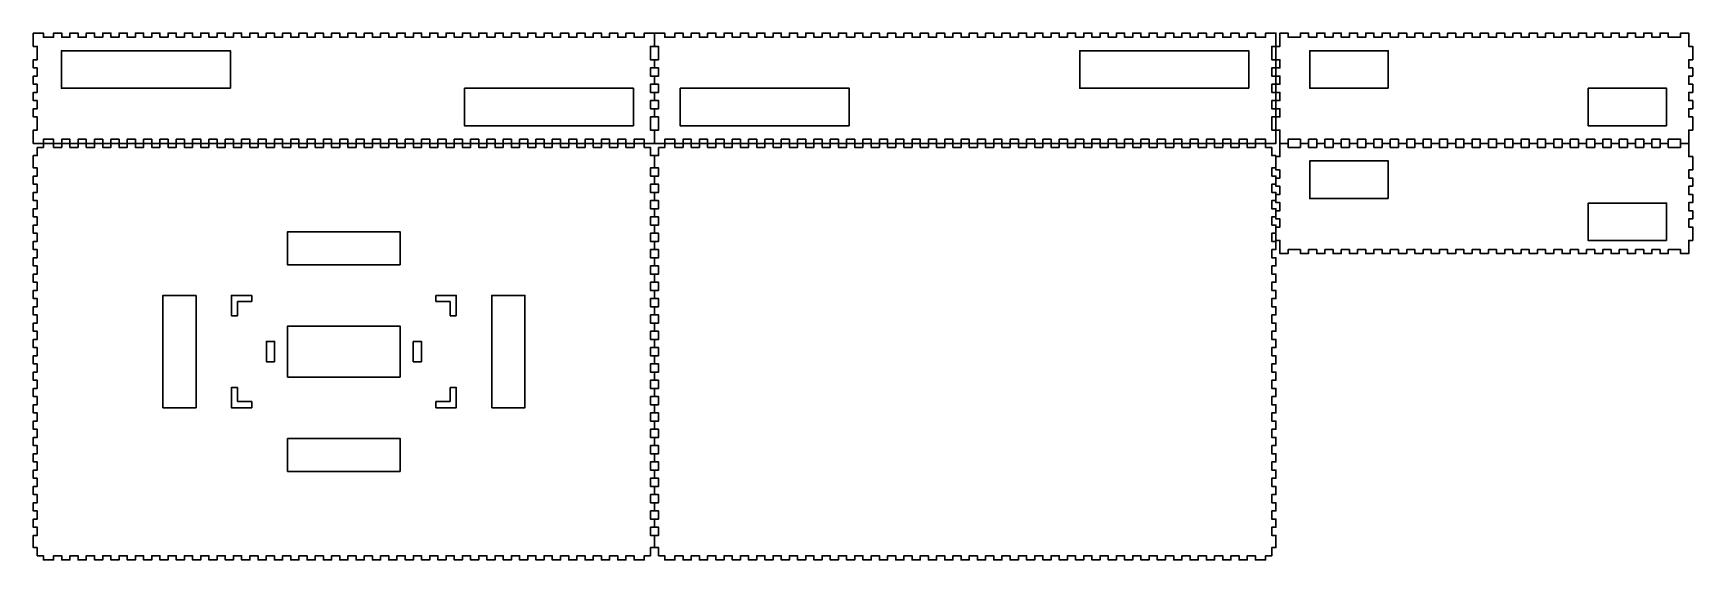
# Model space of a CAD drawing. Header units: inches. Extents: x 6 to 818, y 6 to 264.
import ezdxf

# ---------------------------------------------------------------- set-up
doc = ezdxf.new("R2010")
doc.units = ezdxf.units.IN
doc.header["$MEASUREMENT"] = 0
doc.layers.add('_U+56FE_U+5C42 1', color=7, linetype='Continuous')

# ---------------------------------------------------------------- blocks, each defined once
blk = doc.blocks.new('block 2')
at = {"layer": '_U+56FE_U+5C42 1', "color": 7, "lineweight": 30, "true_color": 0xffffff}
blk.add_lwpolyline([(6.35, 264.35), (11.35, 264.35), (11.35, 262.35), (16.35, 262.35), (16.35, 264.35), (20.35, 264.35), (20.35, 262.35), (24.35, 262.35), (24.35, 264.35), (28.35, 264.35), (28.35, 262.35), (32.35, 262.35), (32.35, 264.35), (36.35, 264.35), (36.35, 262.35), (40.35, 262.35), (40.35, 264.35), (44.35, 264.35), (44.35, 262.35), (48.35, 262.35), (48.35, 264.35), (52.35, 264.35), (52.35, 262.35), (56.35, 262.35), (56.35, 264.35), (60.35, 264.35), (60.35, 262.35), (64.35, 262.35), (64.35, 264.35), (68.35, 264.35), (68.35, 262.35), (72.35, 262.35), (72.35, 264.35), (76.35, 264.35), (76.35, 262.35), (80.35, 262.35), (80.35, 264.35), (84.35, 264.35), (84.35, 262.35), (88.35, 262.35), (88.35, 264.35), (92.35, 264.35), (92.35, 262.35), (96.35, 262.35), (96.35, 264.35), (100.35, 264.35), (100.35, 262.35), (104.35, 262.35), (104.35, 264.35), (108.35, 264.35), (108.35, 262.35), (112.35, 262.35), (112.35, 264.35), (116.35, 264.35), (116.35, 262.35), (120.35, 262.35), (120.35, 264.35), (124.35, 264.35), (124.35, 262.35), (128.35, 262.35), (128.35, 264.35), (132.35, 264.35), (132.35, 262.35), (136.35, 262.35), (136.35, 264.35), (140.35, 264.35), (140.35, 262.35), (144.35, 262.35), (144.35, 264.35), (148.35, 264.35), (148.35, 262.35), (152.35, 262.35), (152.35, 264.35), (156.35, 264.35), (156.35, 262.35), (160.35, 262.35), (160.35, 264.35), (164.35, 264.35), (164.35, 262.35), (168.35, 262.35), (168.35, 264.35), (172.35, 264.35), (172.35, 262.35), (176.35, 262.35), (176.35, 264.35), (180.35, 264.35), (180.35, 262.35), (184.35, 262.35), (184.35, 264.35), (188.35, 264.35), (188.35, 262.35), (192.35, 262.35), (192.35, 264.35), (196.35, 264.35), (196.35, 262.35), (200.35, 262.35), (200.35, 264.35), (204.35, 264.35), (204.35, 262.35), (208.35, 262.35), (208.35, 264.35), (212.35, 264.35), (212.35, 262.35), (216.35, 262.35), (216.35, 264.35), (220.35, 264.35), (220.35, 262.35), (224.35, 262.35), (224.35, 264.35), (228.35, 264.35), (228.35, 262.35), (232.35, 262.35), (232.35, 264.35), (236.35, 264.35), (236.35, 262.35), (240.35, 262.35), (240.35, 264.35), (244.35, 264.35), (244.35, 262.35), (248.35, 262.35), (248.35, 264.35), (252.35, 264.35), (252.35, 262.35), (256.35, 262.35), (256.35, 264.35), (260.35, 264.35), (260.35, 262.35), (264.35, 262.35), (264.35, 264.35), (268.35, 264.35), (268.35, 262.35), (272.35, 262.35), (272.35, 264.35), (276.35, 264.35), (276.35, 262.35), (280.35, 262.35), (280.35, 264.35), (284.35, 264.35), (284.35, 262.35), (288.35, 262.35), (288.35, 264.35), (292.35, 264.35), (292.35, 262.35), (296.35, 262.35), (296.35, 264.35), (300.35, 264.35), (300.35, 262.35), (305.35, 262.35), (305.35, 264.35), (310.35, 264.35), (310.35, 257.85), (308.35, 257.85), (308.35, 251.35), (310.35, 251.35), (310.35, 247.35), (308.35, 247.35), (308.35, 243.35), (310.35, 243.35), (310.35, 239.35), (308.35, 239.35), (308.35, 235.35), (310.35, 235.35), (310.35, 231.35), (308.35, 231.35), (308.35, 227.35), (310.35, 227.35), (310.35, 223.35), (308.35, 223.35), (308.35, 216.85), (310.35, 216.85), (310.35, 210.35), (305.35, 210.35), (305.35, 212.35), (300.35, 212.35), (300.35, 210.35), (296.35, 210.35), (296.35, 212.35), (292.35, 212.35), (292.35, 210.35), (288.35, 210.35), (288.35, 212.35), (284.35, 212.35), (284.35, 210.35), (280.35, 210.35), (280.35, 212.35), (276.35, 212.35), (276.35, 210.35), (272.35, 210.35), (272.35, 212.35), (268.35, 212.35), (268.35, 210.35), (264.35, 210.35), (264.35, 212.35), (260.35, 212.35), (260.35, 210.35), (256.35, 210.35), (256.35, 212.35), (252.35, 212.35), (252.35, 210.35), (248.35, 210.35), (248.35, 212.35), (244.35, 212.35), (244.35, 210.35), (240.35, 210.35), (240.35, 212.35), (236.35, 212.35), (236.35, 210.35), (232.35, 210.35), (232.35, 212.35), (228.35, 212.35), (228.35, 210.35), (224.35, 210.35), (224.35, 212.35), (220.35, 212.35), (220.35, 210.35), (216.35, 210.35), (216.35, 212.35), (212.35, 212.35), (212.35, 210.35), (208.35, 210.35), (208.35, 212.35), (204.35, 212.35), (204.35, 210.35), (200.35, 210.35), (200.35, 212.35), (196.35, 212.35), (196.35, 210.35), (192.35, 210.35), (192.35, 212.35), (188.35, 212.35), (188.35, 210.35), (184.35, 210.35), (184.35, 212.35), (180.35, 212.35), (180.35, 210.35), (176.35, 210.35), (176.35, 212.35), (172.35, 212.35), (172.35, 210.35), (168.35, 210.35), (168.35, 212.35), (164.35, 212.35), (164.35, 210.35), (160.35, 210.35), (160.35, 212.35), (156.35, 212.35), (156.35, 210.35), (152.35, 210.35), (152.35, 212.35), (148.35, 212.35), (148.35, 210.35), (144.35, 210.35), (144.35, 212.35), (140.35, 212.35), (140.35, 210.35), (136.35, 210.35), (136.35, 212.35), (132.35, 212.35), (132.35, 210.35), (128.35, 210.35), (128.35, 212.35), (124.35, 212.35), (124.35, 210.35), (120.35, 210.35), (120.35, 212.35), (116.35, 212.35), (116.35, 210.35), (112.35, 210.35), (112.35, 212.35), (108.35, 212.35), (108.35, 210.35), (104.35, 210.35), (104.35, 212.35), (100.35, 212.35), (100.35, 210.35), (96.35, 210.35), (96.35, 212.35), (92.35, 212.35), (92.35, 210.35), (88.35, 210.35), (88.35, 212.35), (84.35, 212.35), (84.35, 210.35), (80.35, 210.35), (80.35, 212.35), (76.35, 212.35), (76.35, 210.35), (72.35, 210.35), (72.35, 212.35), (68.35, 212.35), (68.35, 210.35), (64.35, 210.35), (64.35, 212.35), (60.35, 212.35), (60.35, 210.35), (56.35, 210.35), (56.35, 212.35), (52.35, 212.35), (52.35, 210.35), (48.35, 210.35), (48.35, 212.35), (44.35, 212.35), (44.35, 210.35), (40.35, 210.35), (40.35, 212.35), (36.35, 212.35), (36.35, 210.35), (32.35, 210.35), (32.35, 212.35), (28.35, 212.35), (28.35, 210.35), (24.35, 210.35), (24.35, 212.35), (20.35, 212.35), (20.35, 210.35), (16.35, 210.35), (16.35, 212.35), (11.35, 212.35), (11.35, 210.35), (6.35, 210.35), (6.35, 216.85), (8.35, 216.85), (8.35, 223.35), (6.35, 223.35), (6.35, 227.35), (8.35, 227.35), (8.35, 231.35), (6.35, 231.35), (6.35, 235.35), (8.35, 235.35), (8.35, 239.35), (6.35, 239.35), (6.35, 243.35), (8.35, 243.35), (8.35, 247.35), (6.35, 247.35), (6.35, 251.35), (8.35, 251.35), (8.35, 257.85), (6.35, 257.85), (6.35, 264.35)], dxfattribs=at)
blk = doc.blocks.new('block 3')
at = {"layer": '_U+56FE_U+5C42 1', "color": 7, "lineweight": 30, "true_color": 0xffffff}
blk.add_lwpolyline([(310.35, 264.35), (315.35, 264.35), (315.35, 262.35), (320.35, 262.35), (320.35, 264.35), (324.35, 264.35), (324.35, 262.35), (328.35, 262.35), (328.35, 264.35), (332.35, 264.35), (332.35, 262.35), (336.35, 262.35), (336.35, 264.35), (340.35, 264.35), (340.35, 262.35), (344.35, 262.35), (344.35, 264.35), (348.35, 264.35), (348.35, 262.35), (352.35, 262.35), (352.35, 264.35), (356.35, 264.35), (356.35, 262.35), (360.35, 262.35), (360.35, 264.35), (364.35, 264.35), (364.35, 262.35), (368.35, 262.35), (368.35, 264.35), (372.35, 264.35), (372.35, 262.35), (376.35, 262.35), (376.35, 264.35), (380.35, 264.35), (380.35, 262.35), (384.35, 262.35), (384.35, 264.35), (388.35, 264.35), (388.35, 262.35), (392.35, 262.35), (392.35, 264.35), (396.35, 264.35), (396.35, 262.35), (400.35, 262.35), (400.35, 264.35), (404.35, 264.35), (404.35, 262.35), (408.35, 262.35), (408.35, 264.35), (412.35, 264.35), (412.35, 262.35), (416.35, 262.35), (416.35, 264.35), (420.35, 264.35), (420.35, 262.35), (424.35, 262.35), (424.35, 264.35), (428.35, 264.35), (428.35, 262.35), (432.35, 262.35), (432.35, 264.35), (436.35, 264.35), (436.35, 262.35), (440.35, 262.35), (440.35, 264.35), (444.35, 264.35), (444.35, 262.35), (448.35, 262.35), (448.35, 264.35), (452.35, 264.35), (452.35, 262.35), (456.35, 262.35), (456.35, 264.35), (460.35, 264.35), (460.35, 262.35), (464.35, 262.35), (464.35, 264.35), (468.35, 264.35), (468.35, 262.35), (472.35, 262.35), (472.35, 264.35), (476.35, 264.35), (476.35, 262.35), (480.35, 262.35), (480.35, 264.35), (484.35, 264.35), (484.35, 262.35), (488.35, 262.35), (488.35, 264.35), (492.35, 264.35), (492.35, 262.35), (496.35, 262.35), (496.35, 264.35), (500.35, 264.35), (500.35, 262.35), (504.35, 262.35), (504.35, 264.35), (508.35, 264.35), (508.35, 262.35), (512.35, 262.35), (512.35, 264.35), (516.35, 264.35), (516.35, 262.35), (520.35, 262.35), (520.35, 264.35), (524.35, 264.35), (524.35, 262.35), (528.35, 262.35), (528.35, 264.35), (532.35, 264.35), (532.35, 262.35), (536.35, 262.35), (536.35, 264.35), (540.35, 264.35), (540.35, 262.35), (544.35, 262.35), (544.35, 264.35), (548.35, 264.35), (548.35, 262.35), (552.35, 262.35), (552.35, 264.35), (556.35, 264.35), (556.35, 262.35), (560.35, 262.35), (560.35, 264.35), (564.35, 264.35), (564.35, 262.35), (568.35, 262.35), (568.35, 264.35), (572.35, 264.35), (572.35, 262.35), (576.35, 262.35), (576.35, 264.35), (580.35, 264.35), (580.35, 262.35), (584.35, 262.35), (584.35, 264.35), (588.35, 264.35), (588.35, 262.35), (592.35, 262.35), (592.35, 264.35), (596.35, 264.35), (596.35, 262.35), (600.35, 262.35), (600.35, 264.35), (604.35, 264.35), (604.35, 262.35), (609.35, 262.35), (609.35, 264.35), (614.35, 264.35), (614.35, 257.85), (612.35, 257.85), (612.35, 251.35), (614.35, 251.35), (614.35, 247.35), (612.35, 247.35), (612.35, 243.35), (614.35, 243.35), (614.35, 239.35), (612.35, 239.35), (612.35, 235.35), (614.35, 235.35), (614.35, 231.35), (612.35, 231.35), (612.35, 227.35), (614.35, 227.35), (614.35, 223.35), (612.35, 223.35), (612.35, 216.85), (614.35, 216.85), (614.35, 210.35), (609.35, 210.35), (609.35, 212.35), (604.35, 212.35), (604.35, 210.35), (600.35, 210.35), (600.35, 212.35), (596.35, 212.35), (596.35, 210.35), (592.35, 210.35), (592.35, 212.35), (588.35, 212.35), (588.35, 210.35), (584.35, 210.35), (584.35, 212.35), (580.35, 212.35), (580.35, 210.35), (576.35, 210.35), (576.35, 212.35), (572.35, 212.35), (572.35, 210.35), (568.35, 210.35), (568.35, 212.35), (564.35, 212.35), (564.35, 210.35), (560.35, 210.35), (560.35, 212.35), (556.35, 212.35), (556.35, 210.35), (552.35, 210.35), (552.35, 212.35), (548.35, 212.35), (548.35, 210.35), (544.35, 210.35), (544.35, 212.35), (540.35, 212.35), (540.35, 210.35), (536.35, 210.35), (536.35, 212.35), (532.35, 212.35), (532.35, 210.35), (528.35, 210.35), (528.35, 212.35), (524.35, 212.35), (524.35, 210.35), (520.35, 210.35), (520.35, 212.35), (516.35, 212.35), (516.35, 210.35), (512.35, 210.35), (512.35, 212.35), (508.35, 212.35), (508.35, 210.35), (504.35, 210.35), (504.35, 212.35), (500.35, 212.35), (500.35, 210.35), (496.35, 210.35), (496.35, 212.35), (492.35, 212.35), (492.35, 210.35), (488.35, 210.35), (488.35, 212.35), (484.35, 212.35), (484.35, 210.35), (480.35, 210.35), (480.35, 212.35), (476.35, 212.35), (476.35, 210.35), (472.35, 210.35), (472.35, 212.35), (468.35, 212.35), (468.35, 210.35), (464.35, 210.35), (464.35, 212.35), (460.35, 212.35), (460.35, 210.35), (456.35, 210.35), (456.35, 212.35), (452.35, 212.35), (452.35, 210.35), (448.35, 210.35), (448.35, 212.35), (444.35, 212.35), (444.35, 210.35), (440.35, 210.35), (440.35, 212.35), (436.35, 212.35), (436.35, 210.35), (432.35, 210.35), (432.35, 212.35), (428.35, 212.35), (428.35, 210.35), (424.35, 210.35), (424.35, 212.35), (420.35, 212.35), (420.35, 210.35), (416.35, 210.35), (416.35, 212.35), (412.35, 212.35), (412.35, 210.35), (408.35, 210.35), (408.35, 212.35), (404.35, 212.35), (404.35, 210.35), (400.35, 210.35), (400.35, 212.35), (396.35, 212.35), (396.35, 210.35), (392.35, 210.35), (392.35, 212.35), (388.35, 212.35), (388.35, 210.35), (384.35, 210.35), (384.35, 212.35), (380.35, 212.35), (380.35, 210.35), (376.35, 210.35), (376.35, 212.35), (372.35, 212.35), (372.35, 210.35), (368.35, 210.35), (368.35, 212.35), (364.35, 212.35), (364.35, 210.35), (360.35, 210.35), (360.35, 212.35), (356.35, 212.35), (356.35, 210.35), (352.35, 210.35), (352.35, 212.35), (348.35, 212.35), (348.35, 210.35), (344.35, 210.35), (344.35, 212.35), (340.35, 212.35), (340.35, 210.35), (336.35, 210.35), (336.35, 212.35), (332.35, 212.35), (332.35, 210.35), (328.35, 210.35), (328.35, 212.35), (324.35, 212.35), (324.35, 210.35), (320.35, 210.35), (320.35, 212.35), (315.35, 212.35), (315.35, 210.35), (310.35, 210.35), (310.35, 216.85), (312.35, 216.85), (312.35, 223.35), (310.35, 223.35), (310.35, 227.35), (312.35, 227.35), (312.35, 231.35), (310.35, 231.35), (310.35, 235.35), (312.35, 235.35), (312.35, 239.35), (310.35, 239.35), (310.35, 243.35), (312.35, 243.35), (312.35, 247.35), (310.35, 247.35), (310.35, 251.35), (312.35, 251.35), (312.35, 257.85), (310.35, 257.85), (310.35, 264.35)], dxfattribs=at)
blk = doc.blocks.new('block 4')
at = {"layer": '_U+56FE_U+5C42 1', "color": 7, "lineweight": 30, "true_color": 0xffffff}
blk.add_lwpolyline([(616.35, 264.35), (620.35, 264.35), (620.35, 262.35), (626.35, 262.35), (626.35, 264.35), (630.35, 264.35), (630.35, 262.35), (634.35, 262.35), (634.35, 264.35), (638.35, 264.35), (638.35, 262.35), (642.35, 262.35), (642.35, 264.35), (646.35, 264.35), (646.35, 262.35), (650.35, 262.35), (650.35, 264.35), (654.35, 264.35), (654.35, 262.35), (658.35, 262.35), (658.35, 264.35), (662.35, 264.35), (662.35, 262.35), (666.35, 262.35), (666.35, 264.35), (670.35, 264.35), (670.35, 262.35), (674.35, 262.35), (674.35, 264.35), (678.35, 264.35), (678.35, 262.35), (682.35, 262.35), (682.35, 264.35), (686.35, 264.35), (686.35, 262.35), (690.35, 262.35), (690.35, 264.35), (694.35, 264.35), (694.35, 262.35), (698.35, 262.35), (698.35, 264.35), (702.35, 264.35), (702.35, 262.35), (706.35, 262.35), (706.35, 264.35), (710.35, 264.35), (710.35, 262.35), (714.35, 262.35), (714.35, 264.35), (718.35, 264.35), (718.35, 262.35), (722.35, 262.35), (722.35, 264.35), (726.35, 264.35), (726.35, 262.35), (730.35, 262.35), (730.35, 264.35), (734.35, 264.35), (734.35, 262.35), (738.35, 262.35), (738.35, 264.35), (742.35, 264.35), (742.35, 262.35), (746.35, 262.35), (746.35, 264.35), (750.35, 264.35), (750.35, 262.35), (754.35, 262.35), (754.35, 264.35), (758.35, 264.35), (758.35, 262.35), (762.35, 262.35), (762.35, 264.35), (766.35, 264.35), (766.35, 262.35), (770.35, 262.35), (770.35, 264.35), (774.35, 264.35), (774.35, 262.35), (778.35, 262.35), (778.35, 264.35), (782.35, 264.35), (782.35, 262.35), (786.35, 262.35), (786.35, 264.35), (790.35, 264.35), (790.35, 262.35), (794.35, 262.35), (794.35, 264.35), (798.35, 264.35), (798.35, 262.35), (802.35, 262.35), (802.35, 264.35), (806.35, 264.35), (806.35, 262.35), (812.35, 262.35), (812.35, 264.35), (816.35, 264.35), (816.35, 257.85), (818.35, 257.85), (818.35, 251.35), (816.35, 251.35), (816.35, 247.35), (818.35, 247.35), (818.35, 243.35), (816.35, 243.35), (816.35, 239.35), (818.35, 239.35), (818.35, 235.35), (816.35, 235.35), (816.35, 231.35), (818.35, 231.35), (818.35, 227.35), (816.35, 227.35), (816.35, 223.35), (818.35, 223.35), (818.35, 216.85), (816.35, 216.85), (816.35, 210.35), (812.35, 210.35), (812.35, 212.35), (806.35, 212.35), (806.35, 210.35), (802.35, 210.35), (802.35, 212.35), (798.35, 212.35), (798.35, 210.35), (794.35, 210.35), (794.35, 212.35), (790.35, 212.35), (790.35, 210.35), (786.35, 210.35), (786.35, 212.35), (782.35, 212.35), (782.35, 210.35), (778.35, 210.35), (778.35, 212.35), (774.35, 212.35), (774.35, 210.35), (770.35, 210.35), (770.35, 212.35), (766.35, 212.35), (766.35, 210.35), (762.35, 210.35), (762.35, 212.35), (758.35, 212.35), (758.35, 210.35), (754.35, 210.35), (754.35, 212.35), (750.35, 212.35), (750.35, 210.35), (746.35, 210.35), (746.35, 212.35), (742.35, 212.35), (742.35, 210.35), (738.35, 210.35), (738.35, 212.35), (734.35, 212.35), (734.35, 210.35), (730.35, 210.35), (730.35, 212.35), (726.35, 212.35), (726.35, 210.35), (722.35, 210.35), (722.35, 212.35), (718.35, 212.35), (718.35, 210.35), (714.35, 210.35), (714.35, 212.35), (710.35, 212.35), (710.35, 210.35), (706.35, 210.35), (706.35, 212.35), (702.35, 212.35), (702.35, 210.35), (698.35, 210.35), (698.35, 212.35), (694.35, 212.35), (694.35, 210.35), (690.35, 210.35), (690.35, 212.35), (686.35, 212.35), (686.35, 210.35), (682.35, 210.35), (682.35, 212.35), (678.35, 212.35), (678.35, 210.35), (674.35, 210.35), (674.35, 212.35), (670.35, 212.35), (670.35, 210.35), (666.35, 210.35), (666.35, 212.35), (662.35, 212.35), (662.35, 210.35), (658.35, 210.35), (658.35, 212.35), (654.35, 212.35), (654.35, 210.35), (650.35, 210.35), (650.35, 212.35), (646.35, 212.35), (646.35, 210.35), (642.35, 210.35), (642.35, 212.35), (638.35, 212.35), (638.35, 210.35), (634.35, 210.35), (634.35, 212.35), (630.35, 212.35), (630.35, 210.35), (626.35, 210.35), (626.35, 212.35), (620.35, 212.35), (620.35, 210.35), (616.35, 210.35), (616.35, 216.85), (614.35, 216.85), (614.35, 223.35), (616.35, 223.35), (616.35, 227.35), (614.35, 227.35), (614.35, 231.35), (616.35, 231.35), (616.35, 235.35), (614.35, 235.35), (614.35, 239.35), (616.35, 239.35), (616.35, 243.35), (614.35, 243.35), (614.35, 247.35), (616.35, 247.35), (616.35, 251.35), (614.35, 251.35), (614.35, 257.85), (616.35, 257.85), (616.35, 264.35)], dxfattribs=at)
blk = doc.blocks.new('block 5')
at = {"layer": '_U+56FE_U+5C42 1', "color": 7, "lineweight": 30, "true_color": 0xffffff}
blk.add_lwpolyline([(616.35, 210.35), (620.35, 210.35), (620.35, 208.35), (626.35, 208.35), (626.35, 210.35), (630.35, 210.35), (630.35, 208.35), (634.35, 208.35), (634.35, 210.35), (638.35, 210.35), (638.35, 208.35), (642.35, 208.35), (642.35, 210.35), (646.35, 210.35), (646.35, 208.35), (650.35, 208.35), (650.35, 210.35), (654.35, 210.35), (654.35, 208.35), (658.35, 208.35), (658.35, 210.35), (662.35, 210.35), (662.35, 208.35), (666.35, 208.35), (666.35, 210.35), (670.35, 210.35), (670.35, 208.35), (674.35, 208.35), (674.35, 210.35), (678.35, 210.35), (678.35, 208.35), (682.35, 208.35), (682.35, 210.35), (686.35, 210.35), (686.35, 208.35), (690.35, 208.35), (690.35, 210.35), (694.35, 210.35), (694.35, 208.35), (698.35, 208.35), (698.35, 210.35), (702.35, 210.35), (702.35, 208.35), (706.35, 208.35), (706.35, 210.35), (710.35, 210.35), (710.35, 208.35), (714.35, 208.35), (714.35, 210.35), (718.35, 210.35), (718.35, 208.35), (722.35, 208.35), (722.35, 210.35), (726.35, 210.35), (726.35, 208.35), (730.35, 208.35), (730.35, 210.35), (734.35, 210.35), (734.35, 208.35), (738.35, 208.35), (738.35, 210.35), (742.35, 210.35), (742.35, 208.35), (746.35, 208.35), (746.35, 210.35), (750.35, 210.35), (750.35, 208.35), (754.35, 208.35), (754.35, 210.35), (758.35, 210.35), (758.35, 208.35), (762.35, 208.35), (762.35, 210.35), (766.35, 210.35), (766.35, 208.35), (770.35, 208.35), (770.35, 210.35), (774.35, 210.35), (774.35, 208.35), (778.35, 208.35), (778.35, 210.35), (782.35, 210.35), (782.35, 208.35), (786.35, 208.35), (786.35, 210.35), (790.35, 210.35), (790.35, 208.35), (794.35, 208.35), (794.35, 210.35), (798.35, 210.35), (798.35, 208.35), (802.35, 208.35), (802.35, 210.35), (806.35, 210.35), (806.35, 208.35), (812.35, 208.35), (812.35, 210.35), (816.35, 210.35), (816.35, 203.85), (818.35, 203.85), (818.35, 197.35), (816.35, 197.35), (816.35, 193.35), (818.35, 193.35), (818.35, 189.35), (816.35, 189.35), (816.35, 185.35), (818.35, 185.35), (818.35, 181.35), (816.35, 181.35), (816.35, 177.35), (818.35, 177.35), (818.35, 173.35), (816.35, 173.35), (816.35, 169.35), (818.35, 169.35), (818.35, 162.85), (816.35, 162.85), (816.35, 156.35), (812.35, 156.35), (812.35, 158.35), (806.35, 158.35), (806.35, 156.35), (802.35, 156.35), (802.35, 158.35), (798.35, 158.35), (798.35, 156.35), (794.35, 156.35), (794.35, 158.35), (790.35, 158.35), (790.35, 156.35), (786.35, 156.35), (786.35, 158.35), (782.35, 158.35), (782.35, 156.35), (778.35, 156.35), (778.35, 158.35), (774.35, 158.35), (774.35, 156.35), (770.35, 156.35), (770.35, 158.35), (766.35, 158.35), (766.35, 156.35), (762.35, 156.35), (762.35, 158.35), (758.35, 158.35), (758.35, 156.35), (754.35, 156.35), (754.35, 158.35), (750.35, 158.35), (750.35, 156.35), (746.35, 156.35), (746.35, 158.35), (742.35, 158.35), (742.35, 156.35), (738.35, 156.35), (738.35, 158.35), (734.35, 158.35), (734.35, 156.35), (730.35, 156.35), (730.35, 158.35), (726.35, 158.35), (726.35, 156.35), (722.35, 156.35), (722.35, 158.35), (718.35, 158.35), (718.35, 156.35), (714.35, 156.35), (714.35, 158.35), (710.35, 158.35), (710.35, 156.35), (706.35, 156.35), (706.35, 158.35), (702.35, 158.35), (702.35, 156.35), (698.35, 156.35), (698.35, 158.35), (694.35, 158.35), (694.35, 156.35), (690.35, 156.35), (690.35, 158.35), (686.35, 158.35), (686.35, 156.35), (682.35, 156.35), (682.35, 158.35), (678.35, 158.35), (678.35, 156.35), (674.35, 156.35), (674.35, 158.35), (670.35, 158.35), (670.35, 156.35), (666.35, 156.35), (666.35, 158.35), (662.35, 158.35), (662.35, 156.35), (658.35, 156.35), (658.35, 158.35), (654.35, 158.35), (654.35, 156.35), (650.35, 156.35), (650.35, 158.35), (646.35, 158.35), (646.35, 156.35), (642.35, 156.35), (642.35, 158.35), (638.35, 158.35), (638.35, 156.35), (634.35, 156.35), (634.35, 158.35), (630.35, 158.35), (630.35, 156.35), (626.35, 156.35), (626.35, 158.35), (620.35, 158.35), (620.35, 156.35), (616.35, 156.35), (616.35, 162.85), (614.35, 162.85), (614.35, 169.35), (616.35, 169.35), (616.35, 173.35), (614.35, 173.35), (614.35, 177.35), (616.35, 177.35), (616.35, 181.35), (614.35, 181.35), (614.35, 185.35), (616.35, 185.35), (616.35, 189.35), (614.35, 189.35), (614.35, 193.35), (616.35, 193.35), (616.35, 197.35), (614.35, 197.35), (614.35, 203.85), (616.35, 203.85), (616.35, 210.35)], dxfattribs=at)
blk = doc.blocks.new('block 6')
at = {"layer": '_U+56FE_U+5C42 1', "color": 7, "lineweight": 30, "true_color": 0xffffff}
blk.add_lwpolyline([(8.35, 208.35), (11.35, 208.35), (11.35, 210.35), (16.35, 210.35), (16.35, 208.35), (20.35, 208.35), (20.35, 210.35), (24.35, 210.35), (24.35, 208.35), (28.35, 208.35), (28.35, 210.35), (32.35, 210.35), (32.35, 208.35), (36.35, 208.35), (36.35, 210.35), (40.35, 210.35), (40.35, 208.35), (44.35, 208.35), (44.35, 210.35), (48.35, 210.35), (48.35, 208.35), (52.35, 208.35), (52.35, 210.35), (56.35, 210.35), (56.35, 208.35), (60.35, 208.35), (60.35, 210.35), (64.35, 210.35), (64.35, 208.35), (68.35, 208.35), (68.35, 210.35), (72.35, 210.35), (72.35, 208.35), (76.35, 208.35), (76.35, 210.35), (80.35, 210.35), (80.35, 208.35), (84.35, 208.35), (84.35, 210.35), (88.35, 210.35), (88.35, 208.35), (92.35, 208.35), (92.35, 210.35), (96.35, 210.35), (96.35, 208.35), (100.35, 208.35), (100.35, 210.35), (104.35, 210.35), (104.35, 208.35), (108.35, 208.35), (108.35, 210.35), (112.35, 210.35), (112.35, 208.35), (116.35, 208.35), (116.35, 210.35), (120.35, 210.35), (120.35, 208.35), (124.35, 208.35), (124.35, 210.35), (128.35, 210.35), (128.35, 208.35), (132.35, 208.35), (132.35, 210.35), (136.35, 210.35), (136.35, 208.35), (140.35, 208.35), (140.35, 210.35), (144.35, 210.35), (144.35, 208.35), (148.35, 208.35), (148.35, 210.35), (152.35, 210.35), (152.35, 208.35), (156.35, 208.35), (156.35, 210.35), (160.35, 210.35), (160.35, 208.35), (164.35, 208.35), (164.35, 210.35), (168.35, 210.35), (168.35, 208.35), (172.35, 208.35), (172.35, 210.35), (176.35, 210.35), (176.35, 208.35), (180.35, 208.35), (180.35, 210.35), (184.35, 210.35), (184.35, 208.35), (188.35, 208.35), (188.35, 210.35), (192.35, 210.35), (192.35, 208.35), (196.35, 208.35), (196.35, 210.35), (200.35, 210.35), (200.35, 208.35), (204.35, 208.35), (204.35, 210.35), (208.35, 210.35), (208.35, 208.35), (212.35, 208.35), (212.35, 210.35), (216.35, 210.35), (216.35, 208.35), (220.35, 208.35), (220.35, 210.35), (224.35, 210.35), (224.35, 208.35), (228.35, 208.35), (228.35, 210.35), (232.35, 210.35), (232.35, 208.35), (236.35, 208.35), (236.35, 210.35), (240.35, 210.35), (240.35, 208.35), (244.35, 208.35), (244.35, 210.35), (248.35, 210.35), (248.35, 208.35), (252.35, 208.35), (252.35, 210.35), (256.35, 210.35), (256.35, 208.35), (260.35, 208.35), (260.35, 210.35), (264.35, 210.35), (264.35, 208.35), (268.35, 208.35), (268.35, 210.35), (272.35, 210.35), (272.35, 208.35), (276.35, 208.35), (276.35, 210.35), (280.35, 210.35), (280.35, 208.35), (284.35, 208.35), (284.35, 210.35), (288.35, 210.35), (288.35, 208.35), (292.35, 208.35), (292.35, 210.35), (296.35, 210.35), (296.35, 208.35), (300.35, 208.35), (300.35, 210.35), (305.35, 210.35), (305.35, 208.35), (308.35, 208.35), (308.35, 204.35), (310.35, 204.35), (310.35, 198.35), (308.35, 198.35), (308.35, 194.35), (310.35, 194.35), (310.35, 190.35), (308.35, 190.35), (308.35, 186.35), (310.35, 186.35), (310.35, 182.35), (308.35, 182.35), (308.35, 178.35), (310.35, 178.35), (310.35, 174.35), (308.35, 174.35), (308.35, 170.35), (310.35, 170.35), (310.35, 166.35), (308.35, 166.35), (308.35, 162.35), (310.35, 162.35), (310.35, 158.35), (308.35, 158.35), (308.35, 154.35), (310.35, 154.35), (310.35, 150.35), (308.35, 150.35), (308.35, 146.35), (310.35, 146.35), (310.35, 142.35), (308.35, 142.35), (308.35, 138.35), (310.35, 138.35), (310.35, 134.35), (308.35, 134.35), (308.35, 130.35), (310.35, 130.35), (310.35, 126.35), (308.35, 126.35), (308.35, 122.35), (310.35, 122.35), (310.35, 118.35), (308.35, 118.35), (308.35, 114.35), (310.35, 114.35), (310.35, 110.35), (308.35, 110.35), (308.35, 106.35), (310.35, 106.35), (310.35, 102.35), (308.35, 102.35), (308.35, 98.35), (310.35, 98.35), (310.35, 94.35), (308.35, 94.35), (308.35, 90.35), (310.35, 90.35), (310.35, 86.35), (308.35, 86.35), (308.35, 82.35), (310.35, 82.35), (310.35, 78.35), (308.35, 78.35), (308.35, 74.35), (310.35, 74.35), (310.35, 70.35), (308.35, 70.35), (308.35, 66.35), (310.35, 66.35), (310.35, 62.35), (308.35, 62.35), (308.35, 58.35), (310.35, 58.35), (310.35, 54.35), (308.35, 54.35), (308.35, 50.35), (310.35, 50.35), (310.35, 46.35), (308.35, 46.35), (308.35, 42.35), (310.35, 42.35), (310.35, 38.35), (308.35, 38.35), (308.35, 34.35), (310.35, 34.35), (310.35, 30.35), (308.35, 30.35), (308.35, 26.35), (310.35, 26.35), (310.35, 22.35), (308.35, 22.35), (308.35, 18.35), (310.35, 18.35), (310.35, 12.35), (308.35, 12.35), (308.35, 8.35), (305.35, 8.35), (305.35, 6.35), (300.35, 6.35), (300.35, 8.35), (296.35, 8.35), (296.35, 6.35), (292.35, 6.35), (292.35, 8.35), (288.35, 8.35), (288.35, 6.35), (284.35, 6.35), (284.35, 8.35), (280.35, 8.35), (280.35, 6.35), (276.35, 6.35), (276.35, 8.35), (272.35, 8.35), (272.35, 6.35), (268.35, 6.35), (268.35, 8.35), (264.35, 8.35), (264.35, 6.35), (260.35, 6.35), (260.35, 8.35), (256.35, 8.35), (256.35, 6.35), (252.35, 6.35), (252.35, 8.35), (248.35, 8.35), (248.35, 6.35), (244.35, 6.35), (244.35, 8.35), (240.35, 8.35), (240.35, 6.35), (236.35, 6.35), (236.35, 8.35), (232.35, 8.35), (232.35, 6.35), (228.35, 6.35), (228.35, 8.35), (224.35, 8.35), (224.35, 6.35), (220.35, 6.35), (220.35, 8.35), (216.35, 8.35), (216.35, 6.35), (212.35, 6.35), (212.35, 8.35), (208.35, 8.35), (208.35, 6.35), (204.35, 6.35), (204.35, 8.35), (200.35, 8.35), (200.35, 6.35), (196.35, 6.35), (196.35, 8.35), (192.35, 8.35), (192.35, 6.35), (188.35, 6.35), (188.35, 8.35), (184.35, 8.35), (184.35, 6.35), (180.35, 6.35), (180.35, 8.35), (176.35, 8.35), (176.35, 6.35), (172.35, 6.35), (172.35, 8.35), (168.35, 8.35), (168.35, 6.35), (164.35, 6.35), (164.35, 8.35), (160.35, 8.35), (160.35, 6.35), (156.35, 6.35), (156.35, 8.35), (152.35, 8.35), (152.35, 6.35), (148.35, 6.35), (148.35, 8.35), (144.35, 8.35), (144.35, 6.35), (140.35, 6.35), (140.35, 8.35), (136.35, 8.35), (136.35, 6.35), (132.35, 6.35), (132.35, 8.35), (128.35, 8.35), (128.35, 6.35), (124.35, 6.35), (124.35, 8.35), (120.35, 8.35), (120.35, 6.35), (116.35, 6.35), (116.35, 8.35), (112.35, 8.35), (112.35, 6.35), (108.35, 6.35), (108.35, 8.35), (104.35, 8.35), (104.35, 6.35), (100.35, 6.35), (100.35, 8.35), (96.35, 8.35), (96.35, 6.35), (92.35, 6.35), (92.35, 8.35), (88.35, 8.35), (88.35, 6.35), (84.35, 6.35), (84.35, 8.35), (80.35, 8.35), (80.35, 6.35), (76.35, 6.35), (76.35, 8.35), (72.35, 8.35), (72.35, 6.35), (68.35, 6.35), (68.35, 8.35), (64.35, 8.35), (64.35, 6.35), (60.35, 6.35), (60.35, 8.35), (56.35, 8.35), (56.35, 6.35), (52.35, 6.35), (52.35, 8.35), (48.35, 8.35), (48.35, 6.35), (44.35, 6.35), (44.35, 8.35), (40.35, 8.35), (40.35, 6.35), (36.35, 6.35), (36.35, 8.35), (32.35, 8.35), (32.35, 6.35), (28.35, 6.35), (28.35, 8.35), (24.35, 8.35), (24.35, 6.35), (20.35, 6.35), (20.35, 8.35), (16.35, 8.35), (16.35, 6.35), (11.35, 6.35), (11.35, 8.35), (8.35, 8.35), (8.35, 12.35), (6.35, 12.35), (6.35, 18.35), (8.35, 18.35), (8.35, 22.35), (6.35, 22.35), (6.35, 26.35), (8.35, 26.35), (8.35, 30.35), (6.35, 30.35), (6.35, 34.35), (8.35, 34.35), (8.35, 38.35), (6.35, 38.35), (6.35, 42.35), (8.35, 42.35), (8.35, 46.35), (6.35, 46.35), (6.35, 50.35), (8.35, 50.35), (8.35, 54.35), (6.35, 54.35), (6.35, 58.35), (8.35, 58.35), (8.35, 62.35), (6.35, 62.35), (6.35, 66.35), (8.35, 66.35), (8.35, 70.35), (6.35, 70.35), (6.35, 74.35), (8.35, 74.35), (8.35, 78.35), (6.35, 78.35), (6.35, 82.35), (8.35, 82.35), (8.35, 86.35), (6.35, 86.35), (6.35, 90.35), (8.35, 90.35), (8.35, 94.35), (6.35, 94.35), (6.35, 98.35), (8.35, 98.35), (8.35, 102.35), (6.35, 102.35), (6.35, 106.35), (8.35, 106.35), (8.35, 110.35), (6.35, 110.35), (6.35, 114.35), (8.35, 114.35), (8.35, 118.35), (6.35, 118.35), (6.35, 122.35), (8.35, 122.35), (8.35, 126.35), (6.35, 126.35), (6.35, 130.35), (8.35, 130.35), (8.35, 134.35), (6.35, 134.35), (6.35, 138.35), (8.35, 138.35), (8.35, 142.35), (6.35, 142.35), (6.35, 146.35), (8.35, 146.35), (8.35, 150.35), (6.35, 150.35), (6.35, 154.35), (8.35, 154.35), (8.35, 158.35), (6.35, 158.35), (6.35, 162.35), (8.35, 162.35), (8.35, 166.35), (6.35, 166.35), (6.35, 170.35), (8.35, 170.35), (8.35, 174.35), (6.35, 174.35), (6.35, 178.35), (8.35, 178.35), (8.35, 182.35), (6.35, 182.35), (6.35, 186.35), (8.35, 186.35), (8.35, 190.35), (6.35, 190.35), (6.35, 194.35), (8.35, 194.35), (8.35, 198.35), (6.35, 198.35), (6.35, 204.35), (8.35, 204.35), (8.35, 208.35)], dxfattribs=at)
blk = doc.blocks.new('block 7')
at = {"layer": '_U+56FE_U+5C42 1', "color": 7, "lineweight": 30, "true_color": 0xffffff}
blk.add_lwpolyline([(312.35, 208.35), (315.35, 208.35), (315.35, 210.35), (320.35, 210.35), (320.35, 208.35), (324.35, 208.35), (324.35, 210.35), (328.35, 210.35), (328.35, 208.35), (332.35, 208.35), (332.35, 210.35), (336.35, 210.35), (336.35, 208.35), (340.35, 208.35), (340.35, 210.35), (344.35, 210.35), (344.35, 208.35), (348.35, 208.35), (348.35, 210.35), (352.35, 210.35), (352.35, 208.35), (356.35, 208.35), (356.35, 210.35), (360.35, 210.35), (360.35, 208.35), (364.35, 208.35), (364.35, 210.35), (368.35, 210.35), (368.35, 208.35), (372.35, 208.35), (372.35, 210.35), (376.35, 210.35), (376.35, 208.35), (380.35, 208.35), (380.35, 210.35), (384.35, 210.35), (384.35, 208.35), (388.35, 208.35), (388.35, 210.35), (392.35, 210.35), (392.35, 208.35), (396.35, 208.35), (396.35, 210.35), (400.35, 210.35), (400.35, 208.35), (404.35, 208.35), (404.35, 210.35), (408.35, 210.35), (408.35, 208.35), (412.35, 208.35), (412.35, 210.35), (416.35, 210.35), (416.35, 208.35), (420.35, 208.35), (420.35, 210.35), (424.35, 210.35), (424.35, 208.35), (428.35, 208.35), (428.35, 210.35), (432.35, 210.35), (432.35, 208.35), (436.35, 208.35), (436.35, 210.35), (440.35, 210.35), (440.35, 208.35), (444.35, 208.35), (444.35, 210.35), (448.35, 210.35), (448.35, 208.35), (452.35, 208.35), (452.35, 210.35), (456.35, 210.35), (456.35, 208.35), (460.35, 208.35), (460.35, 210.35), (464.35, 210.35), (464.35, 208.35), (468.35, 208.35), (468.35, 210.35), (472.35, 210.35), (472.35, 208.35), (476.35, 208.35), (476.35, 210.35), (480.35, 210.35), (480.35, 208.35), (484.35, 208.35), (484.35, 210.35), (488.35, 210.35), (488.35, 208.35), (492.35, 208.35), (492.35, 210.35), (496.35, 210.35), (496.35, 208.35), (500.35, 208.35), (500.35, 210.35), (504.35, 210.35), (504.35, 208.35), (508.35, 208.35), (508.35, 210.35), (512.35, 210.35), (512.35, 208.35), (516.35, 208.35), (516.35, 210.35), (520.35, 210.35), (520.35, 208.35), (524.35, 208.35), (524.35, 210.35), (528.35, 210.35), (528.35, 208.35), (532.35, 208.35), (532.35, 210.35), (536.35, 210.35), (536.35, 208.35), (540.35, 208.35), (540.35, 210.35), (544.35, 210.35), (544.35, 208.35), (548.35, 208.35), (548.35, 210.35), (552.35, 210.35), (552.35, 208.35), (556.35, 208.35), (556.35, 210.35), (560.35, 210.35), (560.35, 208.35), (564.35, 208.35), (564.35, 210.35), (568.35, 210.35), (568.35, 208.35), (572.35, 208.35), (572.35, 210.35), (576.35, 210.35), (576.35, 208.35), (580.35, 208.35), (580.35, 210.35), (584.35, 210.35), (584.35, 208.35), (588.35, 208.35), (588.35, 210.35), (592.35, 210.35), (592.35, 208.35), (596.35, 208.35), (596.35, 210.35), (600.35, 210.35), (600.35, 208.35), (604.35, 208.35), (604.35, 210.35), (609.35, 210.35), (609.35, 208.35), (612.35, 208.35), (612.35, 204.35), (614.35, 204.35), (614.35, 198.35), (612.35, 198.35), (612.35, 194.35), (614.35, 194.35), (614.35, 190.35), (612.35, 190.35), (612.35, 186.35), (614.35, 186.35), (614.35, 182.35), (612.35, 182.35), (612.35, 178.35), (614.35, 178.35), (614.35, 174.35), (612.35, 174.35), (612.35, 170.35), (614.35, 170.35), (614.35, 166.35), (612.35, 166.35), (612.35, 162.35), (614.35, 162.35), (614.35, 158.35), (612.35, 158.35), (612.35, 154.35), (614.35, 154.35), (614.35, 150.35), (612.35, 150.35), (612.35, 146.35), (614.35, 146.35), (614.35, 142.35), (612.35, 142.35), (612.35, 138.35), (614.35, 138.35), (614.35, 134.35), (612.35, 134.35), (612.35, 130.35), (614.35, 130.35), (614.35, 126.35), (612.35, 126.35), (612.35, 122.35), (614.35, 122.35), (614.35, 118.35), (612.35, 118.35), (612.35, 114.35), (614.35, 114.35), (614.35, 110.35), (612.35, 110.35), (612.35, 106.35), (614.35, 106.35), (614.35, 102.35), (612.35, 102.35), (612.35, 98.35), (614.35, 98.35), (614.35, 94.35), (612.35, 94.35), (612.35, 90.35), (614.35, 90.35), (614.35, 86.35), (612.35, 86.35), (612.35, 82.35), (614.35, 82.35), (614.35, 78.35), (612.35, 78.35), (612.35, 74.35), (614.35, 74.35), (614.35, 70.35), (612.35, 70.35), (612.35, 66.35), (614.35, 66.35), (614.35, 62.35), (612.35, 62.35), (612.35, 58.35), (614.35, 58.35), (614.35, 54.35), (612.35, 54.35), (612.35, 50.35), (614.35, 50.35), (614.35, 46.35), (612.35, 46.35), (612.35, 42.35), (614.35, 42.35), (614.35, 38.35), (612.35, 38.35), (612.35, 34.35), (614.35, 34.35), (614.35, 30.35), (612.35, 30.35), (612.35, 26.35), (614.35, 26.35), (614.35, 22.35), (612.35, 22.35), (612.35, 18.35), (614.35, 18.35), (614.35, 12.35), (612.35, 12.35), (612.35, 8.35), (609.35, 8.35), (609.35, 6.35), (604.35, 6.35), (604.35, 8.35), (600.35, 8.35), (600.35, 6.35), (596.35, 6.35), (596.35, 8.35), (592.35, 8.35), (592.35, 6.35), (588.35, 6.35), (588.35, 8.35), (584.35, 8.35), (584.35, 6.35), (580.35, 6.35), (580.35, 8.35), (576.35, 8.35), (576.35, 6.35), (572.35, 6.35), (572.35, 8.35), (568.35, 8.35), (568.35, 6.35), (564.35, 6.35), (564.35, 8.35), (560.35, 8.35), (560.35, 6.35), (556.35, 6.35), (556.35, 8.35), (552.35, 8.35), (552.35, 6.35), (548.35, 6.35), (548.35, 8.35), (544.35, 8.35), (544.35, 6.35), (540.35, 6.35), (540.35, 8.35), (536.35, 8.35), (536.35, 6.35), (532.35, 6.35), (532.35, 8.35), (528.35, 8.35), (528.35, 6.35), (524.35, 6.35), (524.35, 8.35), (520.35, 8.35), (520.35, 6.35), (516.35, 6.35), (516.35, 8.35), (512.35, 8.35), (512.35, 6.35), (508.35, 6.35), (508.35, 8.35), (504.35, 8.35), (504.35, 6.35), (500.35, 6.35), (500.35, 8.35), (496.35, 8.35), (496.35, 6.35), (492.35, 6.35), (492.35, 8.35), (488.35, 8.35), (488.35, 6.35), (484.35, 6.35), (484.35, 8.35), (480.35, 8.35), (480.35, 6.35), (476.35, 6.35), (476.35, 8.35), (472.35, 8.35), (472.35, 6.35), (468.35, 6.35), (468.35, 8.35), (464.35, 8.35), (464.35, 6.35), (460.35, 6.35), (460.35, 8.35), (456.35, 8.35), (456.35, 6.35), (452.35, 6.35), (452.35, 8.35), (448.35, 8.35), (448.35, 6.35), (444.35, 6.35), (444.35, 8.35), (440.35, 8.35), (440.35, 6.35), (436.35, 6.35), (436.35, 8.35), (432.35, 8.35), (432.35, 6.35), (428.35, 6.35), (428.35, 8.35), (424.35, 8.35), (424.35, 6.35), (420.35, 6.35), (420.35, 8.35), (416.35, 8.35), (416.35, 6.35), (412.35, 6.35), (412.35, 8.35), (408.35, 8.35), (408.35, 6.35), (404.35, 6.35), (404.35, 8.35), (400.35, 8.35), (400.35, 6.35), (396.35, 6.35), (396.35, 8.35), (392.35, 8.35), (392.35, 6.35), (388.35, 6.35), (388.35, 8.35), (384.35, 8.35), (384.35, 6.35), (380.35, 6.35), (380.35, 8.35), (376.35, 8.35), (376.35, 6.35), (372.35, 6.35), (372.35, 8.35), (368.35, 8.35), (368.35, 6.35), (364.35, 6.35), (364.35, 8.35), (360.35, 8.35), (360.35, 6.35), (356.35, 6.35), (356.35, 8.35), (352.35, 8.35), (352.35, 6.35), (348.35, 6.35), (348.35, 8.35), (344.35, 8.35), (344.35, 6.35), (340.35, 6.35), (340.35, 8.35), (336.35, 8.35), (336.35, 6.35), (332.35, 6.35), (332.35, 8.35), (328.35, 8.35), (328.35, 6.35), (324.35, 6.35), (324.35, 8.35), (320.35, 8.35), (320.35, 6.35), (315.35, 6.35), (315.35, 8.35), (312.35, 8.35), (312.35, 12.35), (310.35, 12.35), (310.35, 18.35), (312.35, 18.35), (312.35, 22.35), (310.35, 22.35), (310.35, 26.35), (312.35, 26.35), (312.35, 30.35), (310.35, 30.35), (310.35, 34.35), (312.35, 34.35), (312.35, 38.35), (310.35, 38.35), (310.35, 42.35), (312.35, 42.35), (312.35, 46.35), (310.35, 46.35), (310.35, 50.35), (312.35, 50.35), (312.35, 54.35), (310.35, 54.35), (310.35, 58.35), (312.35, 58.35), (312.35, 62.35), (310.35, 62.35), (310.35, 66.35), (312.35, 66.35), (312.35, 70.35), (310.35, 70.35), (310.35, 74.35), (312.35, 74.35), (312.35, 78.35), (310.35, 78.35), (310.35, 82.35), (312.35, 82.35), (312.35, 86.35), (310.35, 86.35), (310.35, 90.35), (312.35, 90.35), (312.35, 94.35), (310.35, 94.35), (310.35, 98.35), (312.35, 98.35), (312.35, 102.35), (310.35, 102.35), (310.35, 106.35), (312.35, 106.35), (312.35, 110.35), (310.35, 110.35), (310.35, 114.35), (312.35, 114.35), (312.35, 118.35), (310.35, 118.35), (310.35, 122.35), (312.35, 122.35), (312.35, 126.35), (310.35, 126.35), (310.35, 130.35), (312.35, 130.35), (312.35, 134.35), (310.35, 134.35), (310.35, 138.35), (312.35, 138.35), (312.35, 142.35), (310.35, 142.35), (310.35, 146.35), (312.35, 146.35), (312.35, 150.35), (310.35, 150.35), (310.35, 154.35), (312.35, 154.35), (312.35, 158.35), (310.35, 158.35), (310.35, 162.35), (312.35, 162.35), (312.35, 166.35), (310.35, 166.35), (310.35, 170.35), (312.35, 170.35), (312.35, 174.35), (310.35, 174.35), (310.35, 178.35), (312.35, 178.35), (312.35, 182.35), (310.35, 182.35), (310.35, 186.35), (312.35, 186.35), (312.35, 190.35), (310.35, 190.35), (310.35, 194.35), (312.35, 194.35), (312.35, 198.35), (310.35, 198.35), (310.35, 204.35), (312.35, 204.35), (312.35, 208.35)], dxfattribs=at)

msp = doc.modelspace()

# ---------------------------------------------------------------- linework, layer by layer
at = {"layer": '_U+56FE_U+5C42 1', "color": 7, "lineweight": 30, "true_color": 0xffffff}
for points in [[(102.81, 237.35), (20.12, 237.35), (20.12, 255.75), (102.81, 255.75), (102.81, 237.35)], [(601.08, 237.35), (518.4, 237.35), (518.4, 255.75), (601.08, 255.75), (601.08, 237.35)], [(669.34, 237.35), (630.97, 237.35), (630.97, 255.75), (669.34, 255.75), (669.34, 237.35)], [(300.06, 218.95), (217.38, 218.95), (217.38, 237.35), (300.06, 237.35), (300.06, 218.95)], [(405.61, 218.95), (322.93, 218.95), (322.93, 237.35), (405.61, 237.35), (405.61, 218.95)], [(805.53, 218.95), (767.16, 218.95), (767.16, 237.35), (805.53, 237.35), (805.53, 218.95)], [(669.34, 183.35), (630.97, 183.35), (630.97, 201.75), (669.34, 201.75), (669.34, 183.35)], [(805.53, 162.71), (767.16, 162.71), (767.16, 181.12), (805.53, 181.12), (805.53, 162.71)], [(185.85, 150.85), (130.85, 150.85), (130.85, 167.07), (185.85, 167.07), (185.85, 150.85)], [(86.01, 135.85), (86.01, 80.85), (69.79, 80.85), (69.79, 135.85), (86.01, 135.85)], [(103.35, 125.81), (103.35, 135.85), (113.36, 135.85)], [(103.35, 135.85), (106.35, 135.85)], [(103.35, 135.85), (103.35, 132.85)], [(106.35, 132.85), (106.35, 125.85)], [(106.35, 132.85), (106.37, 132.85)], [(106.35, 132.85), (106.35, 132.85)], [(106.37, 132.85), (113.35, 132.85)], [(113.35, 132.85), (113.35, 135.85)], [(203.32, 135.85), (213.35, 135.85), (213.35, 125.84)], [(203.32, 135.85), (203.32, 135.85)], [(203.35, 132.85), (203.35, 135.85)], [(210.33, 132.85), (203.35, 132.85)], [(210.35, 132.85), (210.33, 132.85)], [(210.35, 132.85), (210.35, 125.85)], [(210.35, 132.85), (210.35, 132.85)], [(230.69, 80.85), (230.69, 135.85), (246.91, 135.85), (246.91, 80.85), (230.69, 80.85)], [(106.35, 125.85), (103.35, 125.85)], [(103.35, 125.81), (103.35, 125.81)], [(210.35, 125.85), (213.35, 125.85)], [(185.85, 95.85), (130.85, 95.85), (130.85, 120.85), (185.85, 120.85), (185.85, 95.85)], [(124.43, 103.35), (120.43, 103.35), (120.43, 113.35), (124.43, 113.35), (124.43, 103.35)], [(192.27, 113.35), (196.27, 113.35), (196.27, 103.35), (192.27, 103.35), (192.27, 113.35)], [(113.37, 80.85), (103.35, 80.85), (103.35, 90.87)], [(106.35, 90.85), (103.35, 90.85)], [(106.35, 83.85), (106.35, 90.85)], [(213.35, 90.86), (213.35, 80.85), (203.31, 80.85)], [(210.35, 83.85), (210.35, 90.85)], [(210.35, 90.85), (213.35, 90.85)], [(106.35, 83.85), (106.37, 83.85)], [(106.35, 83.85), (106.35, 83.85)], [(106.37, 83.85), (113.35, 83.85)], [(113.35, 83.85), (113.35, 80.85)], [(210.33, 83.85), (203.35, 83.85)], [(203.35, 83.85), (203.35, 80.85)], [(210.35, 83.85), (210.33, 83.85)], [(210.35, 83.85), (210.35, 83.85)], [(113.37, 80.85), (113.37, 80.85)], [(203.31, 80.85), (203.31, 80.85)], [(130.85, 65.85), (185.85, 65.85), (185.85, 49.63), (130.85, 49.63), (130.85, 65.85)]]:
    msp.add_lwpolyline(points, dxfattribs=at)

# ---------------------------------------------------------------- block references
at = {"layer": '_U+56FE_U+5C42 1'}
for name in ['block 2', 'block 3', 'block 4', 'block 6', 'block 7', 'block 5']:
    msp.add_blockref(name, (0, 0), dxfattribs=at)

doc.saveas('drawing.dxf')
